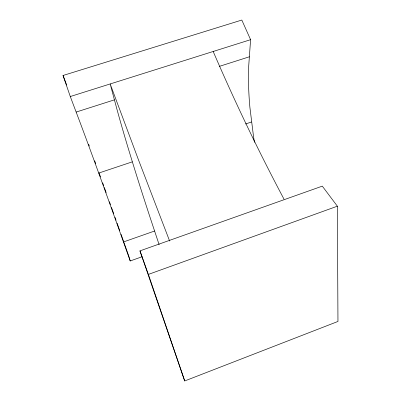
<?xml version="1.0" encoding="UTF-8"?>
<svg xmlns="http://www.w3.org/2000/svg" width="401" height="401" viewBox="0 0 401 401"><rect width="100%" height="100%" fill="white"/><g stroke="black" fill="none" stroke-linecap="round" stroke-linejoin="round"><path stroke-width="0.6" d="M142.024 256.765L130.22 260.971L119.668 231.312A335.291 6.757 71 0 0 103.764 186.986L93.598 159.037A335.101 6.752 71 0 0 79.313 120.45L70.285 96.531L63.037 75.488L241.813 20.05L250.595 39.684L248.705 66.045A316.269 109.538 66.3 0 0 249.893 107.328L253.502 136.4A316.439 109.618 66.3 0 0 254.46 142.33M184.711 380.95L337.963 321.452L337.366 206.194L322.299 186.139L139.954 250.871L184.711 380.95L148.385 274.409L139.954 250.871M148.385 274.409L337.366 206.194M123.463 241.968L154.596 231.016M98.721 173.077L132.355 161.834L128.034 147.643A330.685 20.551 70 0 1 116.721 108.44L110.175 83.954L138.295 159.367L169.643 241.066M245.572 123.979L251.467 122.009M76.15 112.069L114.425 99.854M219.282 66.396L249.367 56.792M70.285 96.531L250.595 39.684M284.008 199.177C258.399 150.936 234.785 101.643 213.182 51.478M159.132 244.685L151.057 220.36A330.87 20.566 70 0 1 136.716 175.854L132.355 161.834M130.22 260.971L128.806 256.189M63.037 75.488A382.755 7.925 71 0 1 66.686 85.082M88.666 144.295A382.755 7.925 71 0 1 89.308 146.049M94.676 160.806A382.755 7.925 71 0 1 95.719 163.673M99.067 172.921A382.755 7.925 71 0 1 100.536 176.996M102.646 182.851A382.755 7.925 71 0 1 103.709 185.793M104.325 187.508A382.755 7.925 71 0 1 106.16 192.61M109.433 201.743A382.755 7.925 71 0 1 110.46 204.61M111.493 207.487A382.755 7.925 71 0 1 113.764 213.838M115.002 217.317A382.755 7.925 71 0 1 116.039 220.219M117.077 223.136A382.755 7.925 71 0 1 118.536 227.222M118.741 227.808A382.755 7.925 71 0 1 119.784 230.735M121.037 234.259A382.755 7.925 71 0 1 123.759 241.928M123.959 242.495A382.755 7.925 71 0 1 128.606 255.617"/></g></svg>
